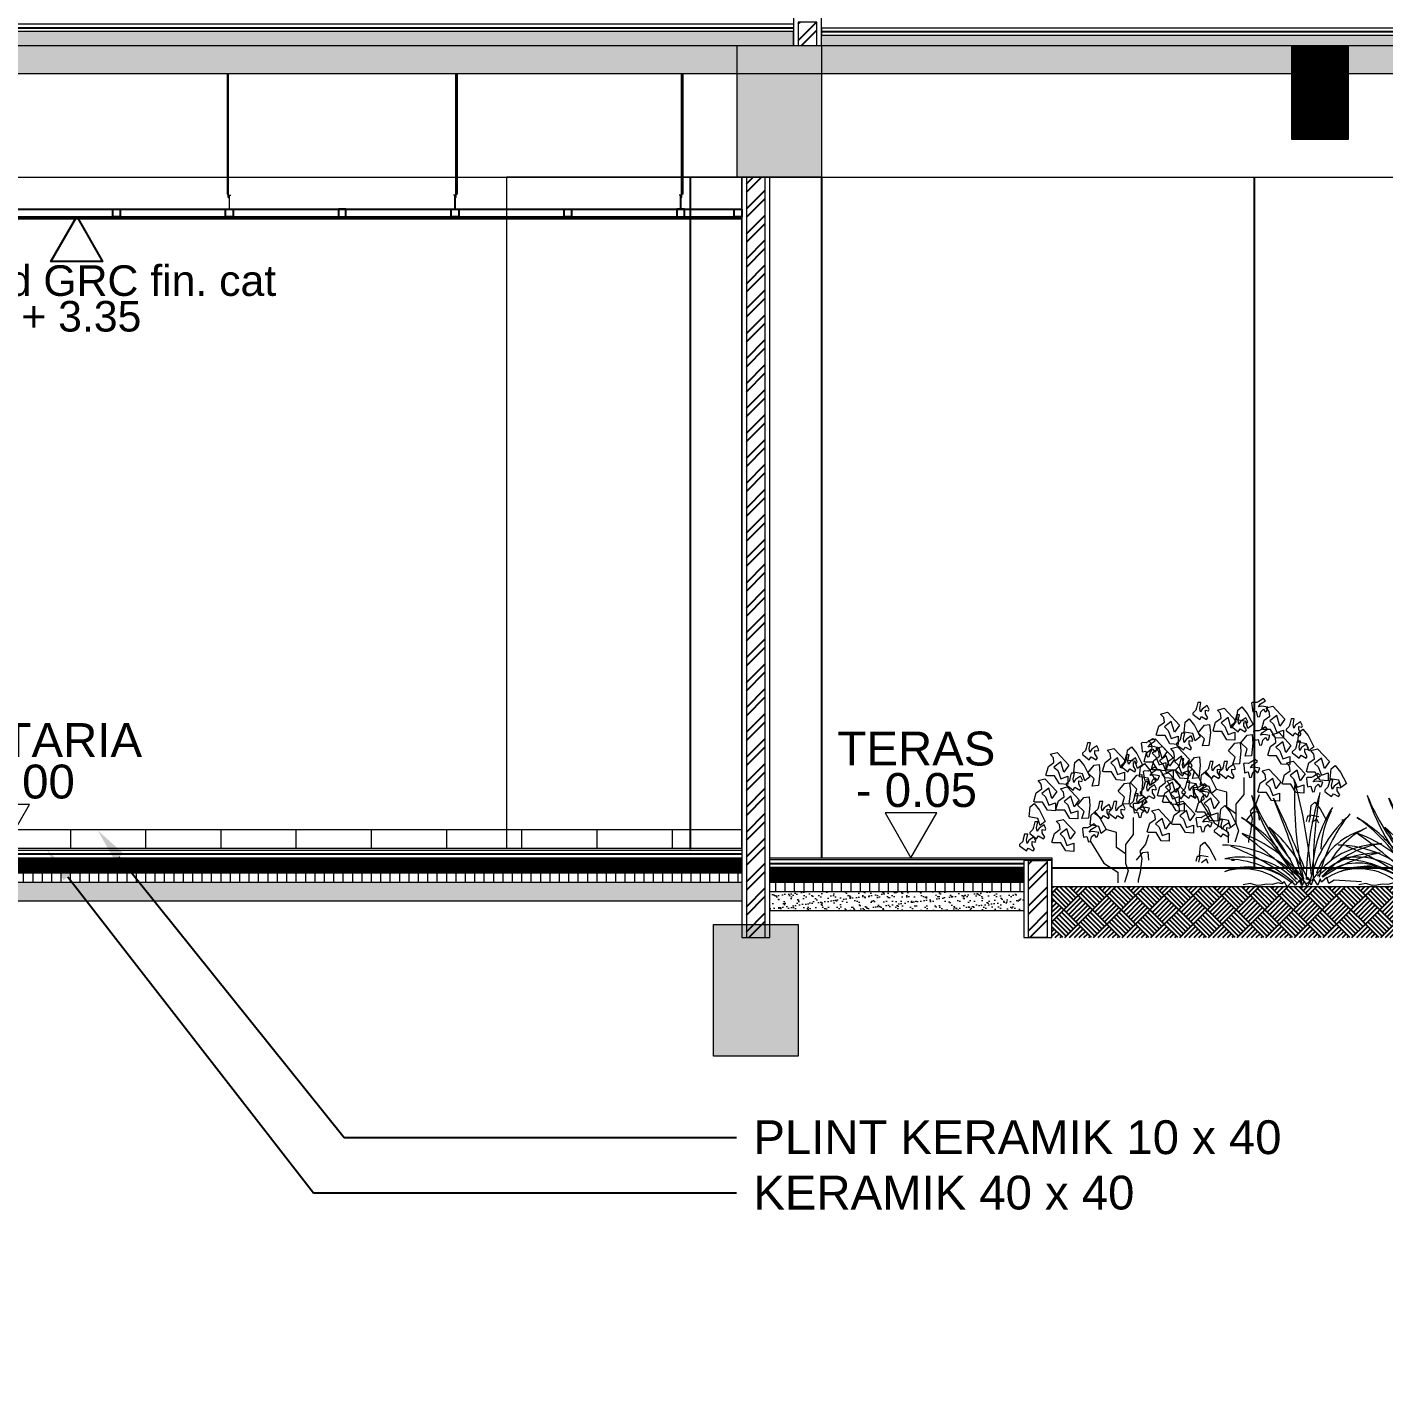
# Model space of a CAD drawing. Header units: inches. Extents: x 249 to 1192, y -18 to 440.
# Drawn here: x 720.28 to 727.5, y 256.3 to 263.56 of the extents above; entities that cross this region are included whole.
import ezdxf
from ezdxf import colors
from ezdxf.entities.mleader import LeaderData, LeaderLine
from ezdxf.enums import TextEntityAlignment as Align
from ezdxf.math import Vec2, Vec3

# ---------------------------------------------------------------- set-up
doc = ezdxf.new("R2010")
doc.units = ezdxf.units.IN
doc.header["$MEASUREMENT"] = 0
for name, color, linetype, lineweight in [('ARSIR BETON', 8, 'Continuous', 0), ('ARSIR KERAMIK', 66, 'Continuous', 25), ('ARSIR WARNA', 66, 'Continuous', 0), ('BALOK', 3, 'Continuous', 20), ('BESI', 201, 'Continuous', 0), ('DIMENSI', 85, 'Continuous', 20), ('DINDING', 6, 'Continuous', 0), ('DINDING2', 137, 'Continuous', 20), ('KUSEN', 16, 'Continuous', 15), ('LANTAI', 135, 'Continuous', 9), ('TEXT (KET. RUANG)', 7, 'Continuous', 5), ('TEXT (KETERANGAN)', 7, 'Continuous', 25), ('VEGETASI', 60, 'Continuous', 0)]:
    doc.layers.add(name, color=color, linetype=linetype, lineweight=lineweight)
for name, color, linetype in [('ARSIR DINDING', 64, 'Continuous'), ('KANSTEEN', 204, 'Continuous'), ('KOLOM', 5, 'Continuous'), ('PLAFOND', 42, 'Continuous'), ('RUMPUT', 86, 'Continuous')]:
    doc.layers.add(name, color=color, linetype=linetype)
doc.styles.add('ARIAL', font='arial.ttf')
doc.styles.get("Standard").update_dxf_attribs({"font": 'arial.ttf'})
doc.linetypes.add('BATTING', pattern='A,0.0001,-0.1,[134,ltypeshp.shx,S=0.1,R=0,X=-0.1,Y=0],-0.2,[134,ltypeshp.shx,S=0.1,R=180,X=0.1,Y=0],-0.1', length=0.4001)
pattern_1 = [(45, (687.563273, 127.8283244), (-0.0044194174, 0.0044194174), []), (135, (687.563273, 127.8283244), (-0.0044194174, -0.0044194174), [])]

# ---------------------------------------------------------------- blocks, each defined once
blk = doc.blocks.new('B1')
at = {"layer": 'ARSIR BETON'}
blk.add_hatch(color=256, dxfattribs=at).paths.add_polyline_path([(364.6452, 149.9333), (364.1952, 149.9333), (364.1952, 149.2333), (364.6452, 149.2333)])
at = {"layer": 'BALOK'}
blk.add_lwpolyline([(364.1952, 149.9333), (364.6452, 149.9333), (364.6452, 149.2333), (364.1952, 149.2333)], close=True, dxfattribs=at)
blk = doc.blocks.new('TEH TEHAN')
for p, q in [((1402.39, 394.64), (1401.73, 391.85)), ((1404.05, 394.64), (1402.39, 394.64)), ((1403.38, 391.54), (1404.05, 394.64)), ((1407.38, 393.09), (1404.72, 391.23)), ((1408.38, 390.91), (1407.38, 393.09)), ((1423.75, 390.69), (1425.81, 392.47)), ((1425.81, 392.47), (1428.67, 388.95)), ((1431.43, 394.76), (1430.99, 394.32)), ((1430.99, 394.32), (1431.29, 392.27)), ((1431.29, 392.27), (1431.6, 389.76)), ((1433.71, 394.68), (1431.43, 394.76)), ((1434.82, 395.32), (1433.71, 394.68)), ((1434.69, 392.37), (1435.78, 393.93)), ((1436.5, 392.76), (1434.69, 392.37)), ((1437.26, 396.82), (1434.82, 395.32)), ((1435.78, 393.93), (1438.44, 395.65)), ((1439.69, 392.2), (1436.5, 392.76)), ((1438.44, 395.65), (1437.26, 396.82)), ((1438.73, 391.8), (1442.38, 392.73)), ((1438.86, 389.96), (1439.69, 392.2)), ((1442.38, 392.73), (1448.71, 385.9)), ((1382.57, 388.56), (1386.22, 389.49)), ((1384.23, 386.7), (1382.57, 388.56)), ((1384.56, 384.21), (1384.23, 386.7)), ((1386.22, 389.49), (1392.55, 382.66)), ((1395.67, 384.21), (1397.73, 385.99)), ((1397.73, 385.99), (1400.59, 382.47)), ((1401.39, 390.61), (1399.73, 389.05)), ((1399.73, 389.05), (1399.73, 388.43)), ((1399.73, 388.43), (1401.39, 387.19)), ((1401.73, 391.85), (1401.39, 390.61)), ((1401.39, 387.19), (1403.38, 385.64)), ((1403.72, 389.67), (1403.38, 391.54)), ((1403.38, 385.64), (1404.38, 387.19)), ((1404.72, 391.23), (1403.72, 389.67)), ((1404.38, 387.19), (1407.05, 385.64)), ((1406.38, 388.74), (1406.38, 390.61)), ((1406.38, 390.61), (1408.04, 390.29)), ((1407.71, 386.57), (1406.38, 388.74)), ((1407.05, 385.64), (1407.71, 386.57)), ((1408.04, 390.29), (1408.38, 390.91)), ((1411.81, 384.2), (1414.8, 386.37)), ((1412.81, 390.72), (1416.46, 391.65)), ((1414.47, 388.86), (1412.81, 390.72)), ((1414.8, 386.37), (1414.47, 388.86)), ((1418.46, 386.69), (1414.8, 383.89)), ((1416.46, 391.65), (1422.79, 384.82)), ((1420.12, 381.1), (1418.46, 386.69)), ((1422.79, 384.82), (1420.12, 381.1)), ((1422.25, 385.37), (1421.91, 384.13)), ((1422.91, 388.16), (1422.25, 385.37)), ((1424.57, 388.16), (1422.91, 388.16)), ((1423.21, 385.42), (1423.75, 390.69)), ((1427.84, 384.63), (1423.21, 385.42)), ((1423.9, 385.06), (1424.57, 388.16)), ((1424.24, 383.19), (1423.9, 385.06)), ((1427.9, 386.61), (1425.24, 384.75)), ((1428.9, 384.43), (1427.9, 386.61)), ((1428.67, 388.95), (1431.78, 382.93)), ((1431.6, 389.76), (1433.41, 390.15)), ((1433.41, 390.15), (1434.19, 387.17)), ((1434.19, 387.17), (1435.32, 387.35)), ((1435.32, 387.35), (1435.92, 389.83)), ((1435.92, 389.83), (1437.24, 391.15)), ((1436.4, 380.63), (1437.73, 385.28)), ((1437.24, 391.15), (1438.19, 389.76)), ((1437.73, 385.28), (1440.72, 387.45)), ((1438.19, 389.76), (1438.86, 389.96)), ((1440.39, 389.94), (1438.73, 391.8)), ((1440.72, 387.45), (1440.39, 389.94)), ((1444.38, 387.77), (1440.72, 384.97)), ((1440.72, 384.97), (1442.72, 383.11)), ((1446.04, 382.18), (1444.38, 387.77)), ((1448.71, 385.9), (1446.04, 382.18)), ((1452.07, 386), (1451.41, 383.21)), ((1453.73, 386), (1452.07, 386)), ((1453.06, 382.9), (1453.73, 386)), ((1380.24, 377.39), (1381.57, 382.04)), ((1381.57, 382.04), (1384.56, 384.21)), ((1388.22, 384.53), (1384.56, 381.73)), ((1384.56, 381.73), (1386.56, 379.87)), ((1386.56, 379.87), (1388.22, 375.52)), ((1389.88, 378.94), (1388.22, 384.53)), ((1392.55, 382.66), (1389.88, 378.94)), ((1393.75, 378.44), (1393.09, 375.65)), ((1395.41, 378.44), (1393.75, 378.44)), ((1394.74, 375.34), (1395.41, 378.44)), ((1395.13, 378.94), (1395.67, 384.21)), ((1399.76, 378.15), (1395.13, 378.94)), ((1400.96, 374.38), (1399.76, 378.15)), ((1400.59, 382.47), (1403.7, 376.45)), ((1402.55, 378.64), (1405.92, 382.72)), ((1405.97, 375.41), (1402.55, 378.64)), ((1405.92, 382.72), (1408.62, 383.06)), ((1409.05, 378.54), (1408.29, 371.81)), ((1408.62, 383.06), (1409.05, 378.54)), ((1410.48, 379.55), (1411.81, 384.2)), ((1411.14, 379.23), (1410.48, 379.55)), ((1415.14, 379.23), (1411.14, 379.23)), ((1414.8, 383.89), (1416.8, 382.03)), ((1417.79, 374.89), (1415.14, 379.23)), ((1416.8, 382.03), (1418.46, 377.68)), ((1418.46, 377.68), (1422.12, 378.93)), ((1421.91, 384.13), (1420.25, 382.57)), ((1420.25, 382.57), (1420.25, 381.95)), ((1420.25, 381.95), (1421.91, 380.71)), ((1421.91, 380.71), (1423.9, 379.16)), ((1422.12, 378.93), (1422.12, 374.58)), ((1423.9, 379.16), (1424.9, 380.71)), ((1425.24, 384.75), (1424.24, 383.19)), ((1424.9, 380.71), (1427.57, 379.16)), ((1426.9, 382.26), (1426.9, 384.13)), ((1426.9, 384.13), (1428.56, 383.81)), ((1428.23, 380.09), (1426.9, 382.26)), ((1427.57, 379.16), (1428.23, 380.09)), ((1429.04, 380.86), (1427.84, 384.63)), ((1428.56, 383.81), (1428.9, 384.43)), ((1428.6, 377.32), (1431.3, 377.66)), ((1431.78, 382.93), (1429.04, 380.86)), ((1431.3, 377.66), (1431.73, 373.14)), ((1432.51, 379.64), (1432.07, 379.2)), ((1432.07, 379.2), (1432.37, 377.15)), ((1434.79, 379.56), (1432.51, 379.64)), ((1435.9, 380.2), (1434.79, 379.56)), ((1435.77, 377.25), (1436.86, 378.81)), ((1437.58, 377.64), (1435.77, 377.25)), ((1438.34, 381.7), (1435.9, 380.2)), ((1437.06, 380.31), (1436.4, 380.63)), ((1436.86, 378.81), (1439.52, 380.53)), ((1441.06, 380.31), (1437.06, 380.31)), ((1440.77, 377.08), (1437.58, 377.64)), ((1439.52, 380.53), (1438.34, 381.7)), ((1443.71, 375.97), (1441.06, 380.31)), ((1441.97, 377.76), (1445.62, 378.69)), ((1443.63, 375.9), (1441.97, 377.76)), ((1442.72, 383.11), (1444.38, 378.76)), ((1444.38, 378.76), (1448.04, 380.01)), ((1445.62, 378.69), (1451.95, 371.86)), ((1448.04, 380.01), (1448.04, 375.66)), ((1451.07, 381.97), (1449.41, 380.41)), ((1449.41, 380.41), (1449.41, 379.79)), ((1449.41, 379.79), (1451.07, 378.55)), ((1451.41, 383.21), (1451.07, 381.97)), ((1451.07, 378.55), (1453.06, 377)), ((1453.4, 381.03), (1453.06, 382.9)), ((1453.06, 377), (1454.06, 378.55)), ((1454.4, 382.59), (1453.4, 381.03)), ((1454.06, 378.55), (1456.73, 377)), ((1457.06, 384.45), (1454.4, 382.59)), ((1455.61, 373.54), (1456.15, 378.81)), ((1456.06, 380.1), (1456.06, 381.97)), ((1456.06, 381.97), (1457.72, 381.65)), ((1457.39, 377.93), (1456.06, 380.1)), ((1456.15, 378.81), (1458.21, 380.59)), ((1456.73, 377), (1457.39, 377.93)), ((1458.06, 382.27), (1457.06, 384.45)), ((1457.72, 381.65), (1458.06, 382.27)), ((1458.21, 380.59), (1461.07, 377.07)), ((1376.09, 374.52), (1379.74, 375.45)), ((1377.75, 372.66), (1376.09, 374.52)), ((1378.08, 370.17), (1377.75, 372.66)), ((1381.74, 370.49), (1378.08, 367.69)), ((1379.74, 375.45), (1386.07, 368.62)), ((1380.9, 377.07), (1380.24, 377.39)), ((1384.9, 377.07), (1380.9, 377.07)), ((1383.4, 364.9), (1381.74, 370.49)), ((1387.55, 372.73), (1384.9, 377.07)), ((1391.88, 372.42), (1387.55, 372.73)), ((1387.97, 370.2), (1391.62, 371.13)), ((1388.22, 375.52), (1391.88, 376.77)), ((1392.75, 374.41), (1391.09, 372.85)), ((1391.09, 372.85), (1391.09, 372.23)), ((1391.09, 372.23), (1392.75, 370.99)), ((1391.62, 371.13), (1397.95, 364.3)), ((1391.88, 376.77), (1391.88, 372.42)), ((1393.09, 375.65), (1392.75, 374.41)), ((1392.75, 370.99), (1394.74, 369.44)), ((1395.08, 373.47), (1394.74, 375.34)), ((1394.74, 369.44), (1395.74, 370.99)), ((1396.08, 375.03), (1395.08, 373.47)), ((1395.74, 370.99), (1398.41, 369.44)), ((1398.74, 376.89), (1396.08, 375.03)), ((1397.74, 372.54), (1397.74, 374.41)), ((1397.74, 374.41), (1399.4, 374.09)), ((1399.07, 370.37), (1397.74, 372.54)), ((1398.41, 369.44), (1399.07, 370.37)), ((1399.74, 374.71), (1398.74, 376.89)), ((1399.4, 374.09), (1399.74, 374.71)), ((1403.7, 376.45), (1400.96, 374.38)), ((1404.87, 371.61), (1405.97, 375.41)), ((1408.29, 371.81), (1404.87, 371.61)), ((1422.12, 374.58), (1417.79, 374.89)), ((1418.75, 368.92), (1422.12, 373)), ((1422.12, 373), (1424.82, 373.34)), ((1424.82, 373.34), (1425.25, 368.82)), ((1425.23, 373.24), (1428.6, 377.32)), ((1428.65, 370.01), (1425.23, 373.24)), ((1431.73, 373.14), (1430.97, 366.41)), ((1432.37, 377.15), (1432.68, 374.64)), ((1432.68, 374.64), (1434.49, 375.03)), ((1434.49, 375.03), (1435.27, 372.05)), ((1435.27, 372.05), (1436.4, 372.23)), ((1436.4, 372.23), (1437, 374.71)), ((1437, 374.71), (1438.32, 376.03)), ((1438.32, 376.03), (1439.27, 374.64)), ((1439.27, 374.64), (1439.94, 374.84)), ((1439.64, 366.59), (1440.97, 371.24)), ((1439.94, 374.84), (1440.77, 377.08)), ((1440.97, 371.24), (1443.96, 373.41)), ((1443.96, 373.41), (1443.63, 375.9)), ((1448.04, 375.66), (1443.71, 375.97)), ((1447.62, 373.73), (1443.96, 370.93)), ((1443.96, 370.93), (1445.96, 369.07)), ((1449.28, 368.14), (1447.62, 373.73)), ((1451.95, 371.86), (1449.28, 368.14)), ((1454.65, 371.33), (1454.31, 370.09)), ((1455.31, 374.12), (1454.65, 371.33)), ((1456.97, 374.12), (1455.31, 374.12)), ((1460.24, 372.75), (1455.61, 373.54)), ((1456.3, 371.02), (1456.97, 374.12)), ((1456.64, 369.15), (1456.3, 371.02)), ((1457.64, 370.71), (1456.64, 369.15)), ((1460.3, 372.57), (1457.64, 370.71)), ((1461.44, 368.98), (1460.24, 372.75)), ((1461.3, 370.39), (1460.3, 372.57)), ((1460.96, 369.77), (1461.3, 370.39)), ((1461.07, 377.07), (1464.18, 371.05)), ((1464.18, 371.05), (1461.44, 368.98)), ((1373.76, 363.35), (1375.09, 368)), ((1374.42, 363.03), (1373.76, 363.35)), ((1378.42, 363.03), (1374.42, 363.03)), ((1375.09, 368), (1378.08, 370.17)), ((1378.08, 367.69), (1380.08, 365.83)), ((1381.07, 358.69), (1378.42, 363.03)), ((1380.08, 365.83), (1381.74, 361.48)), ((1386.07, 368.62), (1383.4, 364.9)), ((1385.64, 359.03), (1386.97, 363.68)), ((1386.97, 363.68), (1389.96, 365.85)), ((1389.63, 368.34), (1387.97, 370.2)), ((1389.96, 365.85), (1389.63, 368.34)), ((1393.62, 366.17), (1389.96, 363.37)), ((1389.96, 363.37), (1391.96, 361.51)), ((1395.28, 360.58), (1393.62, 366.17)), ((1397.95, 364.3), (1395.28, 360.58)), ((1397.15, 361.36), (1400.52, 365.44)), ((1400.52, 365.44), (1403.22, 365.78)), ((1403.22, 365.78), (1403.65, 361.26)), ((1408.87, 363.32), (1408.21, 360.53)), ((1410.53, 363.32), (1408.87, 363.32)), ((1409.86, 360.22), (1410.53, 363.32)), ((1416.43, 363.32), (1415.77, 360.53)), ((1418.09, 363.32), (1416.43, 363.32)), ((1417.42, 360.22), (1418.09, 363.32)), ((1422.17, 365.69), (1418.75, 368.92)), ((1421.07, 361.89), (1422.17, 365.69)), ((1425.25, 368.82), (1424.49, 362.09)), ((1427.55, 366.21), (1428.65, 370.01)), ((1430.97, 366.41), (1427.55, 366.21)), ((1432.94, 364.42), (1430.5, 362.92)), ((1431.46, 361.53), (1434.12, 363.25)), ((1434.12, 363.25), (1432.94, 364.42)), ((1440.3, 366.27), (1439.64, 366.59)), ((1444.3, 366.27), (1440.3, 366.27)), ((1446.95, 361.93), (1444.3, 366.27)), ((1445.96, 369.07), (1447.62, 364.72)), ((1447.62, 364.72), (1451.28, 365.97)), ((1449.53, 362.64), (1453.18, 363.57)), ((1451.28, 365.97), (1451.28, 361.62)), ((1454.31, 370.09), (1452.65, 368.53)), ((1452.65, 368.53), (1452.65, 367.91)), ((1452.65, 367.91), (1454.31, 366.67)), ((1453.18, 363.57), (1459.51, 356.74)), ((1454.31, 366.67), (1456.3, 365.12)), ((1456.3, 365.12), (1457.3, 366.67)), ((1457.3, 366.67), (1459.97, 365.12)), ((1459.3, 368.22), (1459.3, 370.09)), ((1459.3, 370.09), (1460.96, 369.77)), ((1460.63, 366.05), (1459.3, 368.22)), ((1459.97, 365.12), (1460.63, 366.05)), ((1461.49, 362.6), (1464.48, 364.77)), ((1462.49, 369.12), (1466.14, 370.05)), ((1464.15, 367.26), (1462.49, 369.12)), ((1464.48, 364.77), (1464.15, 367.26)), ((1468.14, 365.09), (1464.48, 362.29)), ((1466.14, 370.05), (1472.47, 363.22)), ((1469.8, 359.5), (1468.14, 365.09)), ((1472.47, 363.22), (1469.8, 359.5)), ((1371.37, 355.18), (1371.91, 360.45)), ((1371.91, 360.45), (1373.97, 362.23)), ((1373.97, 362.23), (1376.83, 358.71)), ((1376.83, 358.71), (1379.94, 352.69)), ((1385.4, 358.38), (1381.07, 358.69)), ((1381.74, 361.48), (1385.4, 362.73)), ((1385.4, 362.73), (1385.4, 358.38)), ((1386.3, 358.71), (1385.64, 359.03)), ((1390.3, 358.71), (1386.3, 358.71)), ((1392.95, 354.37), (1390.3, 358.71)), ((1391.96, 361.51), (1393.62, 357.16)), ((1393.62, 357.16), (1397.28, 358.41)), ((1400.57, 358.13), (1397.15, 361.36)), ((1397.28, 358.41), (1397.28, 354.06)), ((1399.47, 354.33), (1400.57, 358.13)), ((1403.65, 361.26), (1402.89, 354.53)), ((1403.77, 350.86), (1404.31, 356.13)), ((1404.31, 356.13), (1406.37, 357.91)), ((1407.87, 359.29), (1406.21, 357.73)), ((1406.21, 357.73), (1406.21, 357.11)), ((1406.21, 357.11), (1407.87, 355.87)), ((1406.37, 357.91), (1409.23, 354.39)), ((1408.21, 360.53), (1407.87, 359.29)), ((1407.87, 355.87), (1409.86, 354.32)), ((1410.2, 358.35), (1409.86, 360.22)), ((1409.86, 354.32), (1410.86, 355.87)), ((1411.2, 359.91), (1410.2, 358.35)), ((1410.86, 355.87), (1413.53, 354.32)), ((1413.86, 361.77), (1411.2, 359.91)), ((1412.86, 357.42), (1412.86, 359.29)), ((1412.86, 359.29), (1414.52, 358.97)), ((1414.19, 355.25), (1412.86, 357.42)), ((1415.43, 359.29), (1413.77, 357.73)), ((1413.77, 357.73), (1413.77, 357.11)), ((1413.77, 357.11), (1415.43, 355.87)), ((1414.86, 359.59), (1413.86, 361.77)), ((1414.52, 358.97), (1414.86, 359.59)), ((1415.77, 360.53), (1415.43, 359.29)), ((1415.43, 355.87), (1417.42, 354.32)), ((1417.76, 358.35), (1417.42, 360.22)), ((1417.42, 354.32), (1418.42, 355.87)), ((1418.76, 359.91), (1417.76, 358.35)), ((1418.42, 355.87), (1421.09, 354.32)), ((1421.42, 361.77), (1418.76, 359.91)), ((1420.42, 357.42), (1420.42, 359.29)), ((1420.42, 359.29), (1422.08, 358.97)), ((1421.75, 355.25), (1420.42, 357.42)), ((1424.49, 362.09), (1421.07, 361.89)), ((1422.42, 359.59), (1421.42, 361.77)), ((1422.08, 358.97), (1422.42, 359.59)), ((1427.11, 362.36), (1426.67, 361.92)), ((1426.67, 361.92), (1426.97, 359.87)), ((1426.97, 359.87), (1427.28, 357.36)), ((1429.39, 362.28), (1427.11, 362.36)), ((1427.28, 357.36), (1429.09, 357.75)), ((1429.09, 357.75), (1429.87, 354.77)), ((1430.5, 362.92), (1429.39, 362.28)), ((1430.37, 359.97), (1431.46, 361.53)), ((1432.18, 360.36), (1430.37, 359.97)), ((1431, 354.95), (1431.6, 357.43)), ((1431.6, 357.43), (1432.92, 358.75)), ((1435.37, 359.8), (1432.18, 360.36)), ((1432.92, 358.75), (1433.87, 357.36)), ((1433.87, 357.36), (1434.54, 357.56)), ((1434.54, 357.56), (1435.37, 359.8)), ((1436.57, 358.32), (1440.22, 359.25)), ((1438.23, 356.46), (1436.57, 358.32)), ((1438.56, 353.97), (1438.23, 356.46)), ((1440.22, 359.25), (1446.55, 352.42)), ((1451.28, 361.62), (1446.95, 361.93)), ((1447.2, 351.47), (1448.53, 356.12)), ((1448.53, 356.12), (1451.52, 358.29)), ((1451.19, 360.78), (1449.53, 362.64)), ((1451.52, 358.29), (1451.19, 360.78)), ((1455.18, 358.61), (1451.52, 355.81)), ((1451.52, 355.81), (1453.52, 353.95)), ((1456.84, 353.02), (1455.18, 358.61)), ((1459.51, 356.74), (1456.84, 353.02)), ((1460.16, 357.95), (1461.49, 362.6)), ((1460.82, 357.63), (1460.16, 357.95)), ((1464.82, 357.63), (1460.82, 357.63)), ((1466.42, 356.86), (1463.98, 355.36)), ((1464.48, 362.29), (1466.48, 360.43)), ((1467.47, 353.29), (1464.82, 357.63)), ((1467.6, 355.69), (1466.42, 356.86)), ((1466.48, 360.43), (1468.14, 356.08)), ((1468.14, 356.08), (1471.8, 357.33)), ((1471.8, 357.33), (1471.8, 352.98)), ((1472.89, 354.1), (1473.43, 359.37)), ((1473.43, 359.37), (1475.49, 361.15)), ((1475.49, 361.15), (1478.35, 357.63)), ((1478.35, 357.63), (1481.46, 351.61)), ((1376, 354.39), (1371.37, 355.18)), ((1373.65, 349.73), (1373.31, 348.49)), ((1374.31, 352.52), (1373.65, 349.73)), ((1375.97, 352.52), (1374.31, 352.52)), ((1375.3, 349.42), (1375.97, 352.52)), ((1375.64, 347.55), (1375.3, 349.42)), ((1376.64, 349.11), (1375.64, 347.55)), ((1377.2, 350.62), (1376, 354.39)), ((1379.3, 350.97), (1376.64, 349.11)), ((1379.94, 352.69), (1377.2, 350.62)), ((1380.3, 348.79), (1379.3, 350.97)), ((1379.96, 348.17), (1380.3, 348.79)), ((1384.81, 346.4), (1387.8, 348.57)), ((1385.81, 352.92), (1389.46, 353.85)), ((1387.47, 351.06), (1385.81, 352.92)), ((1387.8, 348.57), (1387.47, 351.06)), ((1391.46, 348.89), (1387.8, 346.09)), ((1389.46, 353.85), (1395.79, 347.02)), ((1393.12, 343.3), (1391.46, 348.89)), ((1397.28, 354.06), (1392.95, 354.37)), ((1402.89, 354.53), (1399.47, 354.33)), ((1400.11, 349.4), (1399.67, 348.96)), ((1399.67, 348.96), (1399.97, 346.91)), ((1402.39, 349.32), (1400.11, 349.4)), ((1403.5, 349.96), (1402.39, 349.32)), ((1403.37, 347.01), (1404.46, 348.57)), ((1405.94, 351.46), (1403.5, 349.96)), ((1408.4, 350.07), (1403.77, 350.86)), ((1404.46, 348.57), (1407.12, 350.29)), ((1407.12, 350.29), (1405.94, 351.46)), ((1409.6, 346.3), (1408.4, 350.07)), ((1409.23, 354.39), (1412.34, 348.37)), ((1413.53, 354.32), (1414.19, 355.25)), ((1421.09, 354.32), (1421.75, 355.25)), ((1429.87, 354.77), (1431, 354.95)), ((1434.24, 347.15), (1435.57, 351.8)), ((1435.57, 351.8), (1438.56, 353.97)), ((1442.22, 354.29), (1438.56, 351.49)), ((1438.56, 351.49), (1440.56, 349.63)), ((1440.56, 349.63), (1442.22, 345.28)), ((1443.88, 348.7), (1442.22, 354.29)), ((1446.55, 352.42), (1443.88, 348.7)), ((1447.86, 351.15), (1447.2, 351.47)), ((1451.86, 351.15), (1447.86, 351.15)), ((1454.51, 346.81), (1451.86, 351.15)), ((1453.52, 353.95), (1455.18, 349.6)), ((1455.18, 349.6), (1458.84, 350.85)), ((1458.84, 350.85), (1458.84, 346.5)), ((1460.59, 354.8), (1460.15, 354.36)), ((1460.15, 354.36), (1460.45, 352.31)), ((1460.45, 352.31), (1460.76, 349.8)), ((1462.87, 354.72), (1460.59, 354.8)), ((1460.76, 349.8), (1462.57, 350.19)), ((1462.57, 350.19), (1463.35, 347.21)), ((1463.98, 355.36), (1462.87, 354.72)), ((1463.85, 352.41), (1464.94, 353.97)), ((1465.66, 352.8), (1463.85, 352.41)), ((1464.48, 347.39), (1465.08, 349.87)), ((1464.94, 353.97), (1467.6, 355.69)), ((1465.08, 349.87), (1466.4, 351.19)), ((1468.85, 352.24), (1465.66, 352.8)), ((1466.4, 351.19), (1467.35, 349.8)), ((1467.35, 349.8), (1468.02, 350)), ((1471.8, 352.98), (1467.47, 353.29)), ((1468.02, 350), (1468.85, 352.24)), ((1471.59, 349.57), (1469.93, 348.01)), ((1471.93, 350.81), (1471.59, 349.57)), ((1472.59, 353.6), (1471.93, 350.81)), ((1474.25, 353.6), (1472.59, 353.6)), ((1477.52, 353.31), (1472.89, 354.1)), ((1473.58, 350.5), (1474.25, 353.6)), ((1473.92, 348.63), (1473.58, 350.5)), ((1474.92, 350.19), (1473.92, 348.63)), ((1477.58, 352.05), (1474.92, 350.19)), ((1476.58, 347.7), (1476.58, 349.57)), ((1476.58, 349.57), (1478.24, 349.25)), ((1478.72, 349.54), (1477.52, 353.31)), ((1478.58, 349.87), (1477.58, 352.05)), ((1478.24, 349.25), (1478.58, 349.87)), ((1481.46, 351.61), (1478.72, 349.54)), ((1367.91, 342.01), (1366.25, 340.45)), ((1368.25, 343.25), (1367.91, 342.01)), ((1368.91, 346.04), (1368.25, 343.25)), ((1370.57, 346.04), (1368.91, 346.04)), ((1369.9, 342.94), (1370.57, 346.04)), ((1370.24, 341.07), (1369.9, 342.94)), ((1371.24, 342.63), (1370.24, 341.07)), ((1373.9, 344.49), (1371.24, 342.63)), ((1373.31, 348.49), (1371.65, 346.93)), ((1371.65, 346.93), (1371.65, 346.31)), ((1371.65, 346.31), (1373.31, 345.07)), ((1372.9, 340.14), (1372.9, 342.01)), ((1372.9, 342.01), (1374.56, 341.69)), ((1373.31, 345.07), (1375.3, 343.52)), ((1374.9, 342.31), (1373.9, 344.49)), ((1374.56, 341.69), (1374.9, 342.31)), ((1375.3, 343.52), (1376.3, 345.07)), ((1376.3, 345.07), (1378.97, 343.52)), ((1378.3, 346.62), (1378.3, 348.49)), ((1378.3, 348.49), (1379.96, 348.17)), ((1379.63, 344.45), (1378.3, 346.62)), ((1378.97, 343.52), (1379.63, 344.45)), ((1383.48, 341.75), (1384.81, 346.4)), ((1384.14, 341.43), (1383.48, 341.75)), ((1388.14, 341.43), (1384.14, 341.43)), ((1387.8, 346.09), (1389.8, 344.23)), ((1390.79, 337.09), (1388.14, 341.43)), ((1389.8, 344.23), (1391.46, 339.88)), ((1395.79, 347.02), (1393.12, 343.3)), ((1399.97, 346.91), (1400.28, 344.4)), ((1400.28, 344.4), (1402.09, 344.79)), ((1402.09, 344.79), (1402.87, 341.81)), ((1402.87, 341.81), (1404, 341.99)), ((1405.18, 347.4), (1403.37, 347.01)), ((1404, 341.99), (1404.6, 344.47)), ((1404.6, 344.47), (1405.92, 345.79)), ((1408.37, 346.84), (1405.18, 347.4)), ((1405.92, 345.79), (1406.87, 344.4)), ((1406.87, 344.4), (1407.54, 344.6)), ((1407.54, 344.6), (1408.37, 346.84)), ((1412.34, 348.37), (1409.6, 346.3)), ((1434.9, 346.83), (1434.24, 347.15)), ((1438.9, 346.83), (1434.9, 346.83)), ((1441.55, 342.49), (1438.9, 346.83)), ((1445.88, 342.18), (1441.55, 342.49)), ((1442.22, 345.28), (1445.88, 346.53)), ((1445.88, 346.53), (1445.88, 342.18)), ((1458.84, 346.5), (1454.51, 346.81)), ((1462.63, 339.93), (1464.69, 341.71)), ((1463.35, 347.21), (1464.48, 347.39)), ((1464.69, 341.71), (1467.55, 338.19)), ((1469.93, 348.01), (1469.93, 347.39)), ((1469.93, 347.39), (1471.59, 346.15)), ((1471.59, 346.15), (1473.58, 344.6)), ((1473.58, 344.6), (1474.58, 346.15)), ((1474.58, 346.15), (1477.25, 344.6)), ((1477.91, 345.53), (1476.58, 347.7)), ((1477.25, 344.6), (1477.91, 345.53)), ((1366.25, 340.45), (1366.25, 339.83)), ((1366.25, 339.83), (1367.91, 338.59)), ((1367.91, 338.59), (1369.9, 337.04)), ((1369.9, 337.04), (1370.9, 338.59)), ((1370.9, 338.59), (1373.57, 337.04)), ((1374.23, 337.97), (1372.9, 340.14)), ((1373.57, 337.04), (1374.23, 337.97)), ((1395.12, 336.78), (1390.79, 337.09)), ((1391.46, 339.88), (1395.12, 341.13)), ((1395.12, 341.13), (1395.12, 336.78)), ((1428.47, 332.2), (1431.84, 336.28)), ((1431.84, 336.28), (1434.54, 336.62)), ((1434.54, 336.62), (1434.97, 332.1)), ((1460.71, 334.16), (1460.05, 331.37)), ((1462.37, 334.16), (1460.71, 334.16)), ((1461.7, 331.06), (1462.37, 334.16)), ((1462.09, 334.66), (1462.63, 339.93)), ((1466.72, 333.87), (1462.09, 334.66)), ((1467.55, 338.19), (1470.66, 332.17)), ((1465.7, 332.61), (1463.04, 330.75)), ((1466.7, 330.43), (1465.7, 332.61)), ((1480.73, 332), (1479.07, 332))]:
    blk.add_line(p, q)
for points in [[(1426.77, 354.86), (1426.77, 345.77), (1422.59, 340.5), (1422.59, 330.51), (1424.02, 326.47), (1422.14, 320.29)], [(1404, 341.99), (1411.08, 330.61), (1418.59, 325.69), (1418.59, 319.99)], [(1422.59, 335.51), (1417.8, 338.93), (1417.8, 346.94), (1412.34, 348.37)], [(1434.96, 345.54), (1433.29, 340.7), (1430.21, 336.92), (1431.33, 333.14), (1430.49, 325.64), (1429.3, 321.44), (1429.3, 320.25)]]:
    blk.add_lwpolyline(points)
blk = doc.blocks.new('T-PHN13')
for p, q in [((-1.06, 0.046), (-1.202, 0.02)), ((-0.926, 0.006), (-1.06, 0.046)), ((-0.835, 0.015), (-0.926, 0.006)), ((-0.725, 0.033), (-0.835, 0.015)), ((-0.608, 0.023), (-0.725, 0.033)), ((-0.483, 0.058), (-0.608, 0.023)), ((-0.41, 0.041), (-0.483, 0.058)), ((-0.359, 0.085), (-0.41, 0.041)), ((-0.301, -0.022), (-0.359, 0.085)), ((-0.197, 0.087), (-0.301, -0.022)), ((-0.137, 0.013), (-0.197, 0.087)), ((-0.043, 0.112), (-0.137, 0.013)), ((0, 0), (-0.043, 0.112)), ((0.057, 0.095), (0, 0)), ((0.113, -0.019), (0.057, 0.095)), ((0.162, 0.075), (0.113, -0.019)), ((0.191, 0.011), (0.162, 0.075)), ((0.244, 0.149), (0.191, 0.011)), ((0.334, 0.013), (0.244, 0.149)), ((0.379, 0.143), (0.334, 0.013)), ((0.41, 0.073), (0.379, 0.143)), ((0.519, 0.167), (0.41, 0.073)), ((0.555, 0.048), (0.519, 0.167)), ((0.669, 0.117), (0.555, 0.048)), ((1.232, 0.078), (0.669, 0.117))]:
    blk.add_line(p, q)
for centre, radius, start, end in [((-10.33, -0.677), 10.567, 4.9834, 15.6255), ((7.317, 1.806), 7.467, 177.5718, 192.9192), ((3.218, 3.232), 4.467, 197.8598, 225.0018), ((3.628, 3.796), 5.047, 202.6193, 220.0172), ((-23.396, -7.52), 24.643, 18.0009, 22.2255), ((-25.223, -9.961), 27.308, 22.2525, 25.4946), ((6.788, -0.009), 6.698, 163.8902, 178.8304), ((10.988, 0.22), 10.754, 170.8947, 180.4098), ((-3.421, -1.657), 3.76, 28.452, 54.4946), ((2.959, 0.144), 2.752, 147.717, 176.7239), ((3.255, -0.418), 2.954, 140.0795, 168.4443), ((2.258, 0.665), 1.869, 151.9401, 177.3664), ((-2.654, -1.064), 2.838, 40.1345, 60.1324), ((-2.627, -1.068), 3.001, 23.208, 49.302), ((-6.423, -2.945), 7.097, 24.8711, 35.7826), ((2.739, -0.512), 2.64, 133.5001, 167.3157), ((1.675, -0.262), 1.469, 106.9666, 159.3449), ((2.04, -0.322), 1.67, 114.9724, 149.8103), ((-2.152, -1.518), 2.751, 36.9353, 70.3888), ((-7.405, -7.587), 10.634, 46.5373, 54.4479), ((1.616, -0.837), 1.693, 88.9935, 146.5882), ((1.938, -1.099), 1.989, 98.5567, 140.1566), ((-1.674, -1.458), 2.297, 43.0358, 88.8343), ((-1.242, -0.904), 1.495, 40.0245, 103.1496), ((-3.138, -3.611), 4.732, 51.2503, 69.2538), ((1.581, -1.225), 1.899, 89.085, 131.4881), ((2.171, -2.287), 3.014, 100.6889, 125.1374), ((-1.088, -0.931), 1.319, 54.3062, 112.2638), ((-1.202, -0.921), 1.27, 49.6701, 107.6933), ((-1.619, -1.726), 2.279, 51.3358, 89.0631), ((1.154, -0.652), 1.12, 69.003, 131.1311), ((1.384, -1.262), 1.664, 84.0865, 122.1526), ((1.555, 0.394), 0, 348.173, 0), ((0.098, 0.114), 0.0609, 198.0009, 97.9673)]:
    blk.add_arc(centre, radius, start, end)
blk = doc.blocks.new('PEIL LANTAI')
at = {"color": 1}
blk.add_lwpolyline([(2106.6594, 1042.5757), (2106.7974, 1042.3367), (2106.9353, 1042.5757)], close=True, dxfattribs=at)
for tag, p in [('RUANG', (2106.8265, 1042.7751)), ('ELEVASI', (2106.8265, 1042.5535))]:
    blk.add_attdef(tag, text='', height=0.1812).set_placement(p, align=Align.BOTTOM_CENTER)
blk = doc.blocks.new('BAHAN')
at = {"layer": 'TEXT (KETERANGAN)', "color": 1}
blk.add_lwpolyline([(707.032, 209.695), (707.231, 209.349), (706.832, 209.349)], close=True, dxfattribs=at)
at = {"layer": 'TEXT (KETERANGAN)', "style": 'ARIAL'}
for tag, p in [('BAHAN', (707.068, 209.013)), ('ELEVASI', (707.068, 208.738))]:
    blk.add_attdef(tag, text='', height=0.236, dxfattribs=at).set_placement(p, align=Align.BOTTOM_CENTER)
blk = doc.blocks.new('POTONGAN AA')
at = {"layer": 'ARSIR BETON'}
h = blk.add_hatch(dxfattribs=at)
h.set_pattern_fill('ANSI37', color=256, scale=0.075, style=0)
h.set_pattern_definition([(45, (366.442179, 14.045192), (-0.00662912607, 0.00662912607), []), (135, (366.442179, 14.045192), (-0.00662912607, -0.00662912607), [])])
h.paths.add_polyline_path([(677.7877, 127.9783), (677.7877, 127.8283), (730.4127, 127.8283), (730.4127, 127.9783)])
h = blk.add_hatch(dxfattribs=at)
h.set_pattern_fill('ANSI37', color=256, scale=0.05, style=0)
h.set_pattern_definition(pattern_1)
h.paths.add_polyline_path([(722.7878, 127.9783), (722.7878, 127.4783), (722.4878, 127.4783), (722.4878, 127.9783)])
h = blk.add_hatch(dxfattribs=at)
h.set_pattern_fill('ANSI37', color=256, scale=0.05, style=0)
h.set_pattern_definition(pattern_1)
h.paths.add_polyline_path([(722.7878, 127.9783), (722.7878, 127.4783), (722.4878, 127.4783), (722.4878, 127.9783)])
h = blk.add_hatch(dxfattribs=at)
h.set_pattern_fill('ANSI37', color=256, scale=0.05, style=0)
h.set_pattern_definition([(45, (711.712416, 123.5783244), (-0.0044194174, 0.0044194174), []), (135, (711.712416, 123.5783244), (-0.0044194174, -0.0044194174), [])])
h.paths.add_polyline_path([(711.7124, 123.6583), (711.7124, 123.5783), (719.5627, 123.5783), (719.5627, 123.6583)])
h = blk.add_hatch(dxfattribs=at)
h.set_pattern_fill('ANSI37', color=256, scale=0.05, style=0)
h.set_pattern_definition([(45, (719.7126723, 123.5283244), (-0.004419417, 0.004419417), []), (135, (719.7126723, 123.5283244), (-0.004419417, -0.004419417), [])])
h.paths.add_polyline_path([(719.7127, 123.6083), (719.7127, 123.5283), (721.0622, 123.5283), (721.0622, 123.6083)])
h = blk.add_hatch(dxfattribs=at)
h.set_pattern_fill('_USER', color=256, scale=0.05, angle=90, style=0, pattern_type=0)
h.set_pattern_definition([(90, (711.712416, 123.528324), (-0.05, 3e-18), [])])
h.paths.add_polyline_path([(719.5627, 123.5783), (711.7124, 123.5783), (711.7124, 123.5283), (719.5627, 123.5283)])
h = blk.add_hatch(dxfattribs=at)
h.set_pattern_fill('_USER', color=256, scale=0.05, angle=90, style=0, pattern_type=0)
h.set_pattern_definition([(90, (719.71267, 123.478324), (-0.05, 3e-18), [])])
h.paths.add_polyline_path([(721.0622, 123.4783), (721.0622, 123.5283), (719.7127, 123.5283), (719.7127, 123.4783)])
at = {"layer": 'ARSIR DINDING'}
h = blk.add_hatch(dxfattribs=at)
h.set_pattern_fill('ANSI32', color=256, scale=0.25, style=0)
h.set_pattern_definition([(45, (719.86267, 127.97832), (-0.06629, 0.06629), []), (45, (719.90687, 127.97832), (-0.06629, 0.06629), [])])
h.paths.add_polyline_path([(719.9627, 128.1033), (719.8627, 128.1033), (719.8627, 127.9783), (719.9627, 127.9783)])
h = blk.add_hatch(dxfattribs=at)
h.set_pattern_fill('ANSI32', color=256, scale=0.25, style=0)
h.set_pattern_definition([(45, (695.58793, 123.23332), (-0.06629126, 0.06629126), []), (45, (695.63212, 123.23332), (-0.06629126, 0.06629126), [])])
h.paths.add_polyline_path([(695.5879, 123.2333), (695.6879, 123.2333), (695.6879, 127.2783), (695.5879, 127.2783)])
h.paths.add_polyline_path([(711.5874, 123.2333), (711.6874, 123.2333), (711.6874, 127.2783), (711.5874, 127.2783)])
h.paths.add_polyline_path([(719.5877, 123.2333), (719.6877, 123.2333), (719.6877, 127.2783), (719.5877, 127.2783)])
h = blk.add_hatch(dxfattribs=at)
h.set_pattern_fill('ANSI32', color=256, scale=0.25, style=0)
h.set_pattern_definition([(45, (721.08716, 122.84332), (-0.066291, 0.066291), []), (45, (721.13135, 122.84332), (-0.066291, 0.066291), [])])
h.paths.add_polyline_path([(721.0872, 123.6433), (721.1872, 123.6433), (721.1872, 123.2333), (721.0872, 123.2333)])
at = {"layer": 'ARSIR WARNA'}
h = blk.add_hatch(dxfattribs=at)
h.set_pattern_fill('AR-SAND', color=256, scale=0.025, style=0)
h.set_pattern_definition([(37.5, (683.712943, 127.978324), (-0.001574834, 0.048170594), [0, -0.038, 0, -0.0425, 0, -0.040625]), (7.5, (683.71294, 127.978324), (0.04424442, 0.07055365), [0, -0.0205, 0, -0.03425, 0, -0.013125]), (327.5, (683.682193, 127.978324), (0.077853547, 0.000141476), [0, -0.0125, 0, -0.045, 0, -0.05875]), (317.5, (683.68219, 127.978324), (0.07515317, 0.02194189), [0, -0.00625, 0, -0.0295, 0, -0.03375])])
h.paths.add_polyline_path([(719.8377, 127.9783), (719.8377, 128.0533), (688.8277, 128.0533), (688.8277, 127.9783)])
h = blk.add_hatch(dxfattribs=at)
h.set_pattern_fill('AR-SAND', color=256, scale=0.025, style=0)
h.set_pattern_definition([(37.5, (719.987672, 127.983324), (-0.00157483, 0.0481706), [0, -0.038, 0, -0.0425, 0, -0.040625]), (7.5, (719.98767, 127.983324), (0.0442444, 0.07055365), [0, -0.0205, 0, -0.03425, 0, -0.013125]), (327.5, (719.956922, 127.983324), (0.07785355, 0.00014148), [0, -0.0125, 0, -0.045, 0, -0.05875]), (317.5, (719.95692, 127.983324), (0.07515317, 0.0219419), [0, -0.00625, 0, -0.0295, 0, -0.03375])])
h.paths.add_polyline_path([(730.5877, 127.9783), (730.5877, 128.0333), (719.9877, 128.0333), (719.9877, 127.9783)])
h = blk.add_hatch(dxfattribs=at)
h.set_pattern_fill('AR-SAND', color=256, scale=0.025, style=0)
h.set_pattern_definition([(37.5, (711.712416, 123.428324), (-0.00157483, 0.0481706), [0, -0.038, 0, -0.0425, 0, -0.040625]), (7.5, (711.712416, 123.428324), (0.0442444, 0.07055365), [0, -0.0205, 0, -0.03425, 0, -0.013125]), (327.5, (711.681666, 123.428324), (0.07785355, 0.00014148), [0, -0.0125, 0, -0.045, 0, -0.05875]), (317.5, (711.681666, 123.428324), (0.07515317, 0.0219419), [0, -0.00625, 0, -0.0295, 0, -0.03375])])
h.paths.add_polyline_path([(719.5627, 123.4283), (719.5627, 123.5283), (711.7124, 123.5283), (711.7124, 123.4283)])
h = blk.add_hatch(dxfattribs=at)
h.set_pattern_fill('AR-SAND', color=256, scale=0.025, style=0)
h.set_pattern_definition([(37.5, (719.712672, 123.378324), (-0.0015748, 0.0481706), [0, -0.038, 0, -0.0425, 0, -0.040625]), (7.5, (719.71267, 123.378324), (0.0442444, 0.0705537), [0, -0.0205, 0, -0.03425, 0, -0.013125]), (327.5, (719.681922, 123.378324), (0.0778535, 0.0001415), [0, -0.0125, 0, -0.045, 0, -0.05875]), (317.5, (719.68192, 123.378324), (0.0751532, 0.021942), [0, -0.00625, 0, -0.0295, 0, -0.03375])])
h.paths.add_polyline_path([(721.0622, 123.3783), (721.0622, 123.4783), (719.7127, 123.4783), (719.7127, 123.3783)])
at = {"layer": 'LANTAI'}
h = blk.add_hatch(dxfattribs=at)
h.set_pattern_fill('_USER', color=256, scale=0.4, angle=90, style=0, pattern_type=0)
h.set_pattern_definition([(90, (711.7124, 123.70832), (-0.4, 2e-17), [])])
h.paths.add_polyline_path([(715.5769, 123.8083), (711.9877, 123.8083), (711.9877, 123.7083), (715.6347, 123.7083)])
h.paths.add_polyline_path([(718.3121, 123.8083), (715.6982, 123.8083), (715.6404, 123.7083), (718.3121, 123.7083)])
h.paths.add_polyline_path([(715.6982, 123.8083), (715.5769, 123.8083), (715.6347, 123.7083), (715.6404, 123.7083)])
h.paths.add_polyline_path([(711.9877, 123.8083), (711.7124, 123.8083), (711.7124, 123.7083), (711.9877, 123.7083)])
h.paths.add_polyline_path([(719.5627, 123.8083), (718.3121, 123.8083), (718.3121, 123.7083), (719.5627, 123.7083)])
at = {"layer": 'RUMPUT'}
h = blk.add_hatch(dxfattribs=at)
h.set_pattern_fill('AR-PARQ1', color=256, scale=0.009, angle=45, style=0)
h.set_pattern_definition([(135, (721.21216, 123.23332), (-0.152735, 1e-17), [0.108, -0.108]), (135, (721.22489, 123.24605), (-0.152735, 1e-17), [0.108, -0.108]), (135, (721.23762, 123.25878), (-0.152735, 1e-17), [0.108, -0.108]), (135, (721.25034, 123.27151), (-0.152735, 1e-17), [0.108, -0.108]), (135, (721.26307, 123.28424), (-0.152735, 1e-17), [0.108, -0.108]), (135, (721.2758, 123.29696), (-0.152735, 1e-17), [0.108, -0.108]), (135, (721.28853, 123.30969), (-0.152735, 1e-17), [0.108, -0.108]), (45, (721.13579, 123.30969), (0.152735, -1e-17), [0.108, -0.108]), (45, (721.12306, 123.32242), (0.152735, -1e-17), [0.108, -0.108]), (45, (721.11034, 123.33515), (0.152735, -1e-17), [0.108, -0.108]), (45, (721.09761, 123.34788), (0.152735, -1e-17), [0.108, -0.108]), (45, (721.08488, 123.3606), (0.152735, -1e-17), [0.108, -0.108]), (45, (721.07215, 123.37333), (0.152735, -1e-17), [0.108, -0.108]), (45, (721.05942, 123.38606), (0.152735, -1e-17), [0.108, -0.108])])
h.paths.add_polyline_path([(722.2877, 123.5033), (721.2122, 123.5033), (721.2122, 123.2333), (722.2877, 123.2333)])
h.paths.add_polyline_path([(722.9877, 123.5033), (722.2877, 123.5033), (722.2877, 123.2333), (722.9877, 123.2333)])
h.paths.add_polyline_path([(723.5019, 123.4033), (723.4019, 123.4033), (723.4019, 123.5033), (722.9877, 123.5033), (722.9877, 123.2333), (723.5019, 123.2333)])
at = {"layer": 'ARSIR KERAMIK', "linetype": 'BATTING', "ltscale": 0.045}
blk.add_line((719.9877, 128.0533), (730.5877, 128.0533), dxfattribs=at)
for points in [[(688.8277, 128.0733), (719.8377, 128.0733)], [(711.7124, 123.6783), (719.5627, 123.6783)], [(719.7127, 123.6283), (721.0622, 123.6283)]]:
    blk.add_lwpolyline(points, dxfattribs=at)
at = {"layer": 'BALOK'}
blk.add_lwpolyline([(730.4127, 127.8283), (677.7877, 127.8283), (677.7877, 127.9783), (730.4127, 127.9783)], dxfattribs=at)
for points in [[(722.7878, 127.9783), (722.7878, 127.4783), (722.4878, 127.4783), (722.4878, 127.9783)], [(722.7878, 127.9783), (722.7878, 127.4783), (722.4878, 127.4783), (722.4878, 127.9783)], [(679.7372, 127.2783), (730.2877, 127.2783), (730.2877, 127.8283), (679.7372, 127.8283)]]:
    blk.add_lwpolyline(points, close=True, dxfattribs=at)
at = {"layer": 'BESI', "ltscale": 0.1}
for p, q in [((716.8262, 127.8283), (716.8262, 127.1883)), ((716.8262, 127.8283), (716.8262, 127.1883)), ((716.8269, 127.8283), (716.8269, 127.1887)), ((716.8269, 127.8283), (716.8269, 127.1887)), ((716.8315, 127.1861), (716.8315, 127.8283)), ((716.8315, 127.1861), (716.8315, 127.8283)), ((716.8335, 127.185), (716.8335, 127.8283)), ((716.8335, 127.185), (716.8335, 127.8283)), ((718.0416, 127.185), (718.0416, 127.8283)), ((718.0416, 127.185), (718.0416, 127.8283)), ((718.0436, 127.1861), (718.0436, 127.8283)), ((718.0436, 127.1861), (718.0436, 127.8283)), ((718.0482, 127.8283), (718.0482, 127.1887)), ((718.0482, 127.8283), (718.0482, 127.1887)), ((718.0489, 127.8283), (718.0489, 127.1883)), ((718.0489, 127.8283), (718.0489, 127.1883)), ((719.2416, 127.185), (719.2416, 127.8283)), ((719.2416, 127.185), (719.2416, 127.8283)), ((719.2436, 127.1861), (719.2436, 127.8283)), ((719.2436, 127.1861), (719.2436, 127.8283)), ((719.2482, 127.8283), (719.2482, 127.1887)), ((719.2482, 127.8283), (719.2482, 127.1887)), ((719.2489, 127.8283), (719.2489, 127.1883)), ((719.2489, 127.8283), (719.2489, 127.1883)), ((716.8262, 127.1883), (716.8372, 127.1819)), ((716.8269, 127.1887), (716.8374, 127.1827)), ((716.8315, 127.1698), (716.8315, 127.1852)), ((716.8315, 127.1698), (716.8335, 127.1698)), ((716.8315, 127.1698), (716.8335, 127.1698)), ((716.8315, 127.1698), (716.8335, 127.1698)), ((716.8315, 127.1698), (716.8335, 127.1698)), ((716.8335, 127.1698), (716.8335, 127.1841)), ((716.8372, 127.1819), (716.8452, 127.1819)), ((716.8374, 127.1827), (716.8452, 127.1827)), ((716.8452, 127.1827), (716.8452, 127.1819)), ((718.0377, 127.1827), (718.0299, 127.1827)), ((718.0299, 127.1827), (718.0299, 127.1819)), ((718.0379, 127.1819), (718.0299, 127.1819)), ((718.0482, 127.1887), (718.0377, 127.1827)), ((718.0489, 127.1883), (718.0379, 127.1819)), ((718.0416, 127.1698), (718.0416, 127.1841)), ((718.0436, 127.1698), (718.0416, 127.1698)), ((718.0436, 127.1698), (718.0416, 127.1698)), ((718.0436, 127.1698), (718.0416, 127.1698)), ((718.0436, 127.1698), (718.0416, 127.1698)), ((718.0436, 127.1698), (718.0436, 127.1852)), ((719.2377, 127.1827), (719.2299, 127.1827)), ((719.2299, 127.1827), (719.2299, 127.1819)), ((719.2379, 127.1819), (719.2299, 127.1819)), ((719.2482, 127.1887), (719.2377, 127.1827)), ((719.2489, 127.1883), (719.2379, 127.1819)), ((719.2416, 127.1698), (719.2416, 127.1841)), ((719.2436, 127.1698), (719.2416, 127.1698)), ((719.2436, 127.1698), (719.2416, 127.1698)), ((719.2436, 127.1698), (719.2416, 127.1698)), ((719.2436, 127.1698), (719.2416, 127.1698)), ((719.2436, 127.1698), (719.2436, 127.1852))]:
    blk.add_line(p, q, dxfattribs=at)
for points in [[(716.8372, 127.1819), (716.8372, 127.1083), (716.8379, 127.1083), (716.8379, 127.1819)], [(718.0379, 127.1819), (718.0379, 127.1083), (718.0372, 127.1083), (718.0372, 127.1819)], [(719.2379, 127.1819), (719.2379, 127.1083), (719.2372, 127.1083), (719.2372, 127.1819)]]:
    blk.add_lwpolyline(points, dxfattribs=at)
at = {"layer": 'DINDING'}
for points in [[(719.8377, 127.9783), (719.9877, 127.9783), (719.9877, 133.5783), (719.8377, 133.5783)], [(718.3121, 123.7083), (719.5627, 123.7083), (719.5627, 127.2783), (718.3121, 127.2783)], [(719.5627, 123.2333), (719.7127, 123.2333), (719.7127, 127.2783), (719.5627, 127.2783)], [(721.0622, 123.2333), (721.2122, 123.2333), (721.2122, 123.6433), (721.0622, 123.6433)]]:
    blk.add_lwpolyline(points, close=True, dxfattribs=at)
at = {"layer": 'DINDING2'}
for points in [[(719.8627, 127.9783), (719.9627, 127.9783), (719.9627, 128.1033), (719.8627, 128.1033)], [(719.5877, 123.2333), (719.6877, 123.2333), (719.6877, 127.2783), (719.5877, 127.2783)], [(721.0872, 123.6433), (721.1872, 123.6433), (721.1872, 123.2333), (721.0872, 123.2333)]]:
    blk.add_lwpolyline(points, close=True, dxfattribs=at)
for points in [[(719.9877, 128.0733), (730.5877, 128.0733)], [(719.9877, 128.0333), (730.5877, 128.0333)], [(719.7127, 123.6583), (721.2122, 123.6583)], [(719.7127, 123.2383), (719.7127, 123.6583), (721.2122, 123.6583), (721.2122, 123.3783)], [(719.7127, 123.6483), (721.2122, 123.6483)], [(719.7127, 123.6083), (721.0622, 123.6083)], [(719.7127, 123.5283), (721.0622, 123.5283)], [(719.7127, 123.4783), (721.0622, 123.4783)], [(723.4019, 123.5033), (721.2122, 123.5033)], [(719.7127, 123.3783), (721.0622, 123.3783)]]:
    blk.add_lwpolyline(points, dxfattribs=at)
at = {"layer": 'KANSTEEN'}
blk.add_lwpolyline([(723.4019, 123.6033), (721.2122, 123.6033)], dxfattribs=at)
at = {"layer": 'KOLOM'}
for points in [[(719.2877, 127.2783), (719.2877, 123.7033)], [(719.9877, 127.2783), (719.9877, 123.6533)], [(722.2877, 127.2783), (722.2877, 123.6033)]]:
    blk.add_lwpolyline(points, dxfattribs=at)
at = {"layer": 'LANTAI'}
blk.add_line((719.9877, 128.0683), (719.9877, 128.0283), dxfattribs=at)
for points in [[(688.8277, 128.0933), (719.8377, 128.0933), (719.8377, 128.0533), (688.8277, 128.0533)], [(688.6777, 127.9783), (719.8377, 127.9783), (719.8377, 128.0533), (688.8277, 128.0533)], [(711.7124, 123.8083), (719.5627, 123.8083)], [(711.7124, 123.7083), (719.5627, 123.7083)], [(711.7124, 123.6983), (719.5627, 123.6983)], [(711.7124, 123.6583), (719.5627, 123.6583)], [(711.7124, 123.6083), (719.5627, 123.6083)], [(711.7124, 123.5783), (719.5627, 123.5783)], [(711.7124, 123.5283), (719.5627, 123.5283)], [(711.7124, 123.4283), (719.5627, 123.4283)]]:
    blk.add_lwpolyline(points, dxfattribs=at)
at = {"layer": 'PLAFOND'}
for points in [[(711.7124, 127.1083), (719.5627, 127.1083)], [(711.7124, 127.0683), (719.5627, 127.0683)], [(711.7124, 127.0583), (719.5627, 127.0583)]]:
    blk.add_lwpolyline(points, dxfattribs=at)
for points in [[(716.2575, 127.0683), (716.2175, 127.0683), (716.2175, 127.1083), (716.2575, 127.1083)], [(716.8575, 127.0683), (716.8175, 127.0683), (716.8175, 127.1083), (716.8575, 127.1083)], [(717.4175, 127.0683), (717.4575, 127.0683), (717.4575, 127.1083), (717.4175, 127.1083)], [(718.0575, 127.0683), (718.0175, 127.0683), (718.0175, 127.1083), (718.0575, 127.1083)], [(718.6575, 127.0683), (718.6175, 127.0683), (718.6175, 127.1083), (718.6575, 127.1083)], [(719.2175, 127.0683), (719.2575, 127.0683), (719.2575, 127.1083), (719.2175, 127.1083)], [(719.5627, 127.0683), (719.5227, 127.0683), (719.5227, 127.1083), (719.5627, 127.1083)]]:
    blk.add_lwpolyline(points, close=True, dxfattribs=at)
for p in [(355.3425, -21.955), (355.2169, -26.63)]:
    blk.add_blockref('B1', p)
at = {"layer": 'DIMENSI', "xscale": 0.6897248955102668, "yscale": 0.6897248955102668, "zscale": 0.6897248955102668}
blk.add_blockref('BAHAN', (228.3681, -17.5634), dxfattribs=at).add_auto_attribs({'ELEVASI': '+ 3.35', 'BAHAN': 'Plafond GRC fin. cat'})
at = {"layer": 'TEXT (KET. RUANG)', "xscale": 0.9955542406471944, "yscale": 0.9955542406471944, "zscale": 0.9955542406471944}
for p, values in [((-1381.7935, -913.9994), {'ELEVASI': '%%p 0.00', 'RUANG': 'CAFETARIA'}), ((-1376.9686, -914.0444), {'ELEVASI': '- 0.05', 'RUANG': 'TERAS'})]:
    blk.add_blockref('PEIL LANTAI', p, dxfattribs=at).add_auto_attribs(values)
at = {"layer": 'VEGETASI'}
for name, p, xscale, yscale, zscale in [('TEH TEHAN', (707.9787, 120.5407), 0.00998990657515446, 0.00998990657515446, 0.00998990657515446), ('TEH TEHAN', (707.3915, 120.3273), 0.00998990657515446, 0.00998990657515446, 0.00998990657515446), ('T-PHN13', (722.5408, 123.5091), 0.2584750627121462, 0.2584750627121462, 0.2584750627128206), ('T-PHN13', (723.1554, 123.5091), 0.2584750627121462, 0.2584750627121462, 0.2584750627128206)]:
    blk.add_blockref(name, p, dxfattribs=dict(at, xscale=xscale, yscale=yscale, zscale=zscale))

msp = doc.modelspace()

# ---------------------------------------------------------------- block references
at = {"layer": 'KUSEN'}
msp.add_blockref('POTONGAN AA', (4.5189, 135.4814), dxfattribs=at)

# ---------------------------------------------------------------- leaders
at = {"layer": 'TEXT (KETERANGAN)'}
ml = msp.add_multileader_mtext('Standard', dxfattribs=at)
ml.set_content('ACRYLIC FIN CUTTING STICKER MOTIF GORGA 1x2 m', color=256)
ml.set_leader_properties()
ml.build(insert=Vec2(0, 0))
ml.multileader.update_dxf_attribs({"dogleg_length": 0.36, "arrow_head_size": 0.18})
ctx = ml.context
ctx.base_point, ctx.char_height, ctx.arrow_head_size, ctx.landing_gap_size, ctx.plane_origin = Vec3(730.0804, 265.5718), 0.18, 0.18, 0.09, Vec3(728.2857, 264.3055)
notes = []
notes.append((ctx, [(0, (1, 1, 0), (726.8926, 265.5718), (1, 0), 3.1878, [(0, [(720.6568, 265.5718)], 0, [])])]))
ctx.mtext.insert, ctx.mtext.flow_direction = Vec3(730.1704, 265.6633), 5
ml = msp.add_multileader_mtext('Standard', dxfattribs=at)
ml.set_content('PLINT KERAMIK 10 x 40', color=256)
ml.set_leader_properties()
ml.build(insert=Vec2(0, 0))
ml.multileader.update_dxf_attribs({"dogleg_length": 0.36, "arrow_head_size": 0.18})
ctx = ml.context
ctx.base_point, ctx.char_height, ctx.arrow_head_size, ctx.landing_gap_size, ctx.plane_origin = Vec3(724.0534, 257.6514), 0.18, 0.18, 0.09, Vec3(728.2857, 256.3851)
notes.append((ctx, [(0, (1, 1, 0), (721.9679, 257.6514), (1, 0), 2.0855, [(0, [(720.6568, 259.2847)], 0, [])])]))
ctx.mtext.insert, ctx.mtext.flow_direction = Vec3(724.1434, 257.7429), 5
ml = msp.add_multileader_mtext('Standard', dxfattribs=at)
ml.set_content('KERAMIK 40 x 40 ', color=256)
ml.set_leader_properties()
ml.build(insert=Vec2(0, 0))
ml.multileader.update_dxf_attribs({"dogleg_length": 0.36, "arrow_head_size": 0.18})
ctx = ml.context
ctx.base_point, ctx.char_height, ctx.arrow_head_size, ctx.landing_gap_size, ctx.plane_origin = Vec3(724.0534, 257.3567), 0.18, 0.18, 0.09, Vec3(728.2857, 256.0905)
notes.append((ctx, [(0, (1, 1, 0), (721.8036, 257.3567), (1, 0), 2.2498, [(0, [(720.3874, 259.1797)], 0, [])])]))
ctx.mtext.insert, ctx.mtext.flow_direction = Vec3(724.1434, 257.4483), 5
for ctx, leaders in notes:
    for number, flags, end, landing, length, lines in leaders:
        leader = LeaderData()
        leader.index, (leader.has_last_leader_line, leader.has_dogleg_vector, leader.attachment_direction) = number, flags
        leader.last_leader_point, leader.dogleg_vector, leader.dogleg_length = Vec3(end), Vec3(landing), length
        for number, points, colour, breaks in lines:
            line = LeaderLine()
            line.index, line.vertices, line.color, line.breaks = number, Vec3.list(points), colors.encode_raw_color(colour), breaks
            leader.lines.append(line)
        ctx.leaders.append(leader)

doc.saveas('drawing.dxf')
